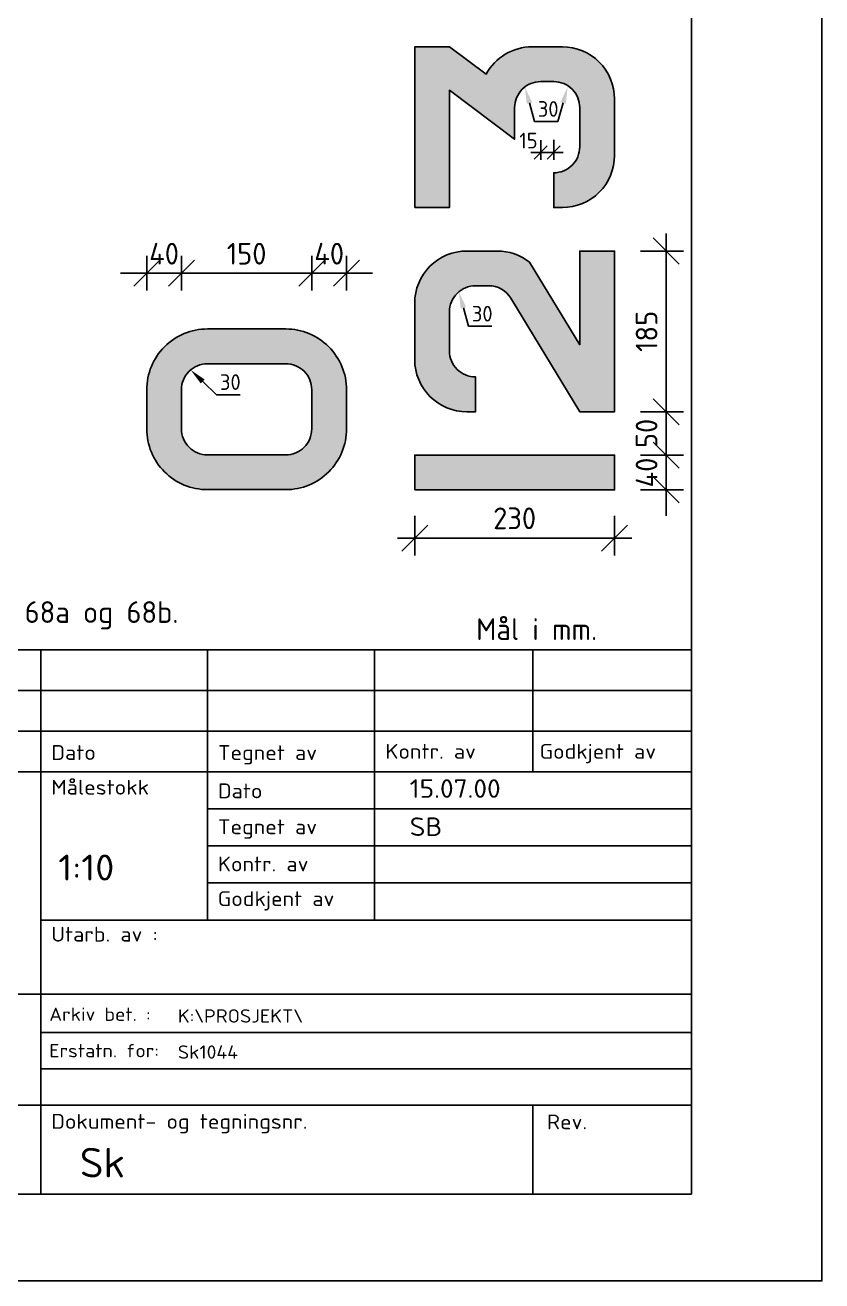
# Model space of a CAD drawing. Extents: x -4983 to -2883, y -12205 to -9235.
# Drawn here: x -3800 to -2883, y -12205 to -10760 of the extents above; entities that cross this region are included whole.
import ezdxf

# ---------------------------------------------------------------- set-up
doc = ezdxf.new("R2010")
doc.units = 0
doc.header["$LTSCALE"] = 100
doc.header["$MEASUREMENT"] = 0
doc.layers.get('0').update_dxf_attribs({"linetype": 'CONTINUOUS'})
doc.layers.get('DEFPOINTS').update_dxf_attribs({"linetype": 'CONTINUOUS'})
for name, color, linetype in [('ATTRIB', 7, 'CONTINUOUS'), ('L25', 2, 'CONTINUOUS'), ('MAAL', 2, 'CONTINUOUS'), ('RAMME', 7, 'CONTINUOUS'), ('RAMME-TEKST', 7, 'CONTINUOUS'), ('SKILT', 7, 'CONTINUOUS')]:
    doc.layers.add(name, color=color, linetype=linetype)
doc.styles.add('ISO', font='iso.shx')
doc.styles.add('ISO18', font='ISO3098', dxfattribs={"oblique": 0.9})
doc.styles.add('ISO25', font='ISO3098', dxfattribs={"oblique": 0.9})
doc.styles.add('ISO3098', font='iso3098.shx')
doc.styles.add('ISO35', font='ISO3098', dxfattribs={"oblique": 0.9})
doc.styles.add('ISO50', font='ISO3098', dxfattribs={"oblique": 0.9})
doc.dimstyles.new('POINT_1-10MM', dxfattribs={"dimscale": 10, "dimtxt": 2.5, "dimasz": 3, "dimexe": 2, "dimexo": 3, "dimgap": 1, "dimtad": 1, "dimdec": 0, "dimzin": 0, "dimtxsty": 'ISO3098', "dimblk1": 'OBLIQUE', "dimblk2": 'OBLIQUE', "dimsah": 1, "dimcen": 4, "dimdle": 2, "dimclrd": 256, "dimclre": 256, "dimclrt": 256, "dimazin": 3, "dimtfac": 1, "dimtdec": 0, "dimtix": 1, "dimtmove": 0, "dimatfit": 3, "dimtolj": 1, "dimtzin": 0})

# ---------------------------------------------------------------- blocks, each defined once
blk = doc.blocks.new('_OBLIQUE')
at = {"color": 0}
blk.add_line((-0.5, -0.5), (0.5, 0.5), dxfattribs=at)
blk = doc.blocks.new('*D7')
at = {"layer": 'DEFPOINTS', "color": 0}
for p in [(-3620, -11045.3), (-3660, -11095.1), (-3620, -11095.1)]:
    blk.add_point(p, dxfattribs=at)
at = {"layer": 'MAAL'}
for p, q in [((-3660, -11065.1), (-3660, -11025.3)), ((-3620, -11065.1), (-3620, -11025.3)), ((-3660, -11045.3), (-3690, -11045.3)), ((-3660, -11045.3), (-3620, -11045.3)), ((-3620, -11045.3), (-3590, -11045.3))]:
    blk.add_line(p, q, dxfattribs=at)
at = {"layer": 'MAAL', "xscale": 30, "yscale": 30, "zscale": 30}
blk.add_blockref('_OBLIQUE', (-3660, -11045.3), dxfattribs=at)
at = {"layer": 'MAAL', "xscale": 30, "yscale": 30, "zscale": 30, "rotation": 180}
blk.add_blockref('_OBLIQUE', (-3620, -11045.3), dxfattribs=at)
at = {"layer": 'MAAL', "insert": (-3640, -11022.8), "char_height": 25, "attachment_point": 5, "style": 'ISO3098'}
blk.add_mtext('\\A1;40', dxfattribs=at)
blk = doc.blocks.new('*D3')
at = {"layer": 'DEFPOINTS', "color": 0}
for p in [(-3351.5, -11294.7), (-3121.5, -11294.7), (-3121.5, -11350.3)]:
    blk.add_point(p, dxfattribs=at)
at = {"layer": 'MAAL'}
for p, q in [((-3351.5, -11324.7), (-3351.5, -11370.3)), ((-3121.5, -11324.7), (-3121.5, -11370.3)), ((-3371.5, -11350.3), (-3101.5, -11350.3))]:
    blk.add_line(p, q, dxfattribs=at)
at = {"layer": 'MAAL', "xscale": 30, "yscale": 30, "zscale": 30, "rotation": 180}
blk.add_blockref('_OBLIQUE', (-3351.5, -11350.3), dxfattribs=at)
at = {"layer": 'MAAL', "xscale": 30, "yscale": 30, "zscale": 30}
blk.add_blockref('_OBLIQUE', (-3121.5, -11350.3), dxfattribs=at)
at = {"layer": 'MAAL', "insert": (-3236.5, -11327.4), "char_height": 25, "attachment_point": 5, "style": 'ISO3098'}
blk.add_mtext('\\A1;230', dxfattribs=at)
blk = doc.blocks.new('*D9')
at = {"layer": 'DEFPOINTS', "color": 0}
for p in [(-3430, -11045.3), (-3470, -11095.1), (-3430, -11095.1)]:
    blk.add_point(p, dxfattribs=at)
at = {"layer": 'MAAL'}
for p, q in [((-3470, -11065.1), (-3470, -11025.3)), ((-3430, -11065.1), (-3430, -11025.3)), ((-3470, -11045.3), (-3500, -11045.3)), ((-3470, -11045.3), (-3430, -11045.3)), ((-3430, -11045.3), (-3400, -11045.3))]:
    blk.add_line(p, q, dxfattribs=at)
at = {"layer": 'MAAL', "xscale": 30, "yscale": 30, "zscale": 30}
blk.add_blockref('_OBLIQUE', (-3470, -11045.3), dxfattribs=at)
at = {"layer": 'MAAL', "xscale": 30, "yscale": 30, "zscale": 30, "rotation": 180}
blk.add_blockref('_OBLIQUE', (-3430, -11045.3), dxfattribs=at)
at = {"layer": 'MAAL', "insert": (-3450, -11022.8), "char_height": 25, "attachment_point": 5, "style": 'ISO3098'}
blk.add_mtext('\\A1;40', dxfattribs=at)
blk = doc.blocks.new('*D8')
at = {"layer": 'DEFPOINTS', "color": 0}
for p in [(-3470, -11045.3), (-3620, -11095.1), (-3470, -11095.1)]:
    blk.add_point(p, dxfattribs=at)
at = {"layer": 'MAAL'}
for p, q in [((-3620, -11065.1), (-3620, -11025.3)), ((-3470, -11065.1), (-3470, -11025.3)), ((-3640, -11045.3), (-3450, -11045.3))]:
    blk.add_line(p, q, dxfattribs=at)
at = {"layer": 'MAAL', "xscale": 30, "yscale": 30, "zscale": 30, "rotation": 180}
blk.add_blockref('_OBLIQUE', (-3620, -11045.3), dxfattribs=at)
at = {"layer": 'MAAL', "xscale": 30, "yscale": 30, "zscale": 30}
blk.add_blockref('_OBLIQUE', (-3470, -11045.3), dxfattribs=at)
at = {"layer": 'MAAL', "insert": (-3545, -11022.8), "char_height": 25, "attachment_point": 5, "style": 'ISO3098'}
blk.add_mtext('\\A1;150', dxfattribs=at)
blk = doc.blocks.new('*D6')
at = {"layer": 'DEFPOINTS', "color": 0}
for p in [(-3121.5, -11019.7), (-3062.1, -11019.7), (-3121.5, -11204.7)]:
    blk.add_point(p, dxfattribs=at)
at = {"layer": 'MAAL'}
for p, q in [((-3062.1, -11224.7), (-3062.1, -10999.7)), ((-3091.5, -11019.7), (-3042.1, -11019.7)), ((-3091.5, -11204.7), (-3042.1, -11204.7))]:
    blk.add_line(p, q, dxfattribs=at)
at = {"layer": 'MAAL', "xscale": 30, "yscale": 30, "zscale": 30}
for p, rotation in [((-3062.1, -11019.7), 90), ((-3062.1, -11204.7), 270)]:
    blk.add_blockref('_OBLIQUE', p, dxfattribs=dict(at, rotation=rotation))
at = {"layer": 'MAAL', "insert": (-3084.6, -11112.2), "char_height": 25, "attachment_point": 5, "rotation": 90, "style": 'ISO3098'}
blk.add_mtext('\\A1;185', dxfattribs=at)
blk = doc.blocks.new('*D5')
at = {"layer": 'DEFPOINTS', "color": 0}
for p in [(-3121.5, -11204.7), (-3062.1, -11204.7), (-3121.5, -11254.7)]:
    blk.add_point(p, dxfattribs=at)
at = {"layer": 'MAAL'}
for p, q in [((-3062.1, -11274.7), (-3062.1, -11184.7)), ((-3091.5, -11204.7), (-3042.1, -11204.7)), ((-3091.5, -11254.7), (-3042.1, -11254.7))]:
    blk.add_line(p, q, dxfattribs=at)
at = {"layer": 'MAAL', "xscale": 30, "yscale": 30, "zscale": 30}
for p, rotation in [((-3062.1, -11204.7), 90), ((-3062.1, -11254.7), 270)]:
    blk.add_blockref('_OBLIQUE', p, dxfattribs=dict(at, rotation=rotation))
at = {"layer": 'MAAL', "insert": (-3084.6, -11229.7), "char_height": 25, "attachment_point": 5, "rotation": 90, "style": 'ISO3098'}
blk.add_mtext('\\A1;50', dxfattribs=at)
blk = doc.blocks.new('*D4')
at = {"layer": 'DEFPOINTS', "color": 0}
for p in [(-3121.5, -11254.7), (-3062.1, -11254.7), (-3121.5, -11294.7)]:
    blk.add_point(p, dxfattribs=at)
at = {"layer": 'MAAL'}
for p, q in [((-3062.1, -11254.7), (-3062.1, -11224.7)), ((-3091.5, -11254.7), (-3042.1, -11254.7)), ((-3062.1, -11294.7), (-3062.1, -11254.7)), ((-3091.5, -11294.7), (-3042.1, -11294.7)), ((-3062.1, -11294.7), (-3062.1, -11324.7))]:
    blk.add_line(p, q, dxfattribs=at)
at = {"layer": 'MAAL', "xscale": 30, "yscale": 30, "zscale": 30}
for p, rotation in [((-3062.1, -11254.7), 270), ((-3062.1, -11294.7), 90)]:
    blk.add_blockref('_OBLIQUE', p, dxfattribs=dict(at, rotation=rotation))
at = {"layer": 'MAAL', "insert": (-3084.6, -11274.7), "char_height": 25, "attachment_point": 5, "rotation": 90, "style": 'ISO3098'}
blk.add_mtext('\\A1;40', dxfattribs=at)
blk = doc.blocks.new('A$C5A634891')
at = {"color": 2, "linetype": 'CONTINUOUS'}
for p, q in [((0, 62.43, 3000), (150.35, 62.43, 3000)), ((84.09, 48.42, 3000), (84.09, 62.43, 3000)), ((101.08, 31.43, 3000), (101.08, 62.43, 3000)), ((118.07, 31.43, 3000), (118.07, 62.43, 3000)), ((134.21, 48.42, 3000), (134.21, 62.43, 3000)), ((0, 57.76, 3000), (150.35, 57.76, 3000)), ((0, 53.09, 3000), (150.35, 53.09, 3000)), ((101.08, 44.17, 3000), (150.35, 44.17, 3000)), ((101.08, 39.92, 3000), (150.35, 39.92, 3000)), ((101.08, 35.68, 3000), (150.35, 35.68, 3000)), ((84.09, 31.43, 3000), (150.35, 31.43, 3000)), ((84.09, 22.93, 3000), (150.35, 22.93, 3000)), ((134.21, 0, 3000), (134.21, 10.19, 3000))]:
    blk.add_line(p, q, dxfattribs=at)
at = {"color": 5, "linetype": 'CONTINUOUS'}
for p, q in [((150.35, 62.43, 3000), (150.35, 0, 3000)), ((0, 48.42, 3000), (150.35, 48.42, 3000)), ((84.09, 0, 3000), (84.09, 48.42, 3000)), ((0, 0, 3000), (150.35, 0, 3000))]:
    blk.add_line(p, q, dxfattribs=at)
at = {"color": 7, "linetype": 'CONTINUOUS'}
for p, q in [((0, 22.93, 3000), (84.09, 22.93, 3000)), ((0, 10.19, 3000), (150.35, 10.19, 3000))]:
    blk.add_line(p, q, dxfattribs=at)
at = {"layer": 'L25', "extrusion": (-0.000292398, 8.29024e-16, 1)}
for p, q in [((84.09, 18.54, 3000), (150.35, 18.54, 3000.02)), ((84.09, 14.37, 3000), (150.35, 14.37, 3000.02))]:
    blk.add_line(p, q, dxfattribs=at)
at = {"color": 2, "style": 'ISO25'}
for s, height, p in [('Dato', 1.699, (85.17, 49.79, 3000)), ('Tegnet av', 1.699, (102.14, 49.78, 3000)), ('Kontr. av', 1.699, (119.18, 49.92, 3000)), ('Godkjent av', 1.6988, (134.88, 49.92, 3000)), ('Målestokk', 1.699, (85.16, 45.81, 3000)), ('Dato', 1.699, (102.13, 45.39, 3000)), ('Tegnet av', 1.699, (102.14, 41.27, 3000)), ('Kontr. av', 1.699, (102.13, 37.01, 3000)), ('Godkjent av', 1.6988, (102.12, 33.03, 3000)), ('Utarb. av :', 1.6988, (85.17, 28.95, 3000)), ('Dokument- og tegningsnr.', 1.6988, (85.16, 7.48, 3000)), ('Rev.', 1.699, (135.63, 7.43, 3000))]:
    blk.add_text(s, height=height, rotation=360, dxfattribs=at).set_placement(p)
at = {"color": 2, "linetype": 'CONTINUOUS'}
blk.add_attdef('TITTEL_5', (0.94, 21.1, 3000), '', height=1.02, rotation=360, dxfattribs=at)
at = {"layer": 'ATTRIB', "color": 4, "extrusion": (-0.000292398, 8.29024e-16, 1), "style": 'ISO18'}
for s, p in [('Arkiv bet. :', (85.84, 19.86, 2999.98)), ('Erstatn. for:', (85.84, 15.68, 2999.96))]:
    blk.add_text(s, height=1.5289, rotation=360, dxfattribs=at).set_placement(p)
at = {"layer": 'ATTRIB', "style": 'ISO25', "oblique": 0.9}
for tag, p in [('REV_2', (1.45, 58.52, 3000)), ('REV_2', (15.99, 58.52, 3000)), ('DATO_REV_2', (85.05, 58.52, 3000)), ('TEGN_REV_2', (101.47, 58.52, 3000)), ('KONT_REV_2', (118.72, 58.94, 3000)), ('GODK_REV_2', (134.92, 58.94, 3000)), ('DATO_REV_1', (85.05, 54.37, 3000)), ('TEGN_REV_1', (101.47, 54.37, 3000)), ('KONT_REV_1', (118.72, 54.37, 3000)), ('GODK_REV_1', (134.92, 54.37, 3000)), ('REV_1', (1.45, 53.95, 3000)), ('REV_1', (15.99, 53.95, 3000))]:
    blk.add_attdef(tag, p, '', height=2.12, rotation=360, dxfattribs=at)
at = {"layer": 'ATTRIB', "color": 2, "style": 'ISO25'}
for tag, p in [('DATO', (121.66, 45.44, 3000)), ('TEGNET_AV', (121.66, 41.06, 3000)), ('KONTROLLERT_AV', (121.66, 36.93, 3000)), ('GODKJENT_AV', (121.66, 32.79, 3000))]:
    blk.add_attdef(tag, p, '', height=2.12, rotation=360, dxfattribs=at)
at = {"layer": 'ATTRIB', "style": 'ISO35'}
for tag, p, height in [('TITTEL_1', (2.9, 42.08, 3000), 3.4), ('TITTEL_2', (2.9, 36.93, 3000), 3.4), ('MÅLEST.', (85.89, 35.95, 3000), 2.97), ('TITTEL_3', (2.9, 30.44, 3000), 2.97), ('TITTEL_4', (2.9, 25.29, 3000), 2.97), ('TITTEL_6', (2.9, 15.45, 3000), 2.97), ('TITTEL_7', (2.9, 11.46, 3000), 2.38)]:
    blk.add_attdef(tag, p, '', height=height, rotation=360, dxfattribs=at)
at = {"layer": 'ATTRIB', "color": 4, "style": 'ISO50'}
for tag, p in [('ARKIV_BETEGNELSE', (98.06, 19.66, 3000)), ('ERSTATNING_FOR', (98.06, 15.52, 3000))]:
    blk.add_attdef(tag, p, '', height=1.53, rotation=360, dxfattribs=at)
at = {"layer": 'ATTRIB', "color": 5, "style": 'ISO'}
for tag, p in [('DOK._OG_TEGN.NR.', (88.08, 1.9, 3000)), ('REV_NR.', (135.43, 1.9, 3000))]:
    blk.add_attdef(tag, p, '', height=3.4, rotation=360, dxfattribs=at)

msp = doc.modelspace()

# ---------------------------------------------------------------- hatches: boundary and pattern name
at = {"layer": 'SKILT'}
h = msp.add_hatch(color=256, dxfattribs=at)
edge = h.paths.add_edge_path()
edge.add_line((-3351.5, -10969.7), (-3311.5, -10969.7))
edge.add_line((-3311.5, -10969.7), (-3311.5, -10834.7))
edge.add_line((-3311.5, -10834.7), (-3236.5, -10891.1))
edge.add_line((-3236.5, -10891.1), (-3236.5, -10854.7))
edge.add_arc((-3206.5, -10854.7), 30, 90, 180, ccw=False)
edge.add_line((-3206.5, -10824.7), (-3191.5, -10824.7))
edge.add_arc((-3191.5, -10854.7), 30, 0, 90, ccw=False)
edge.add_line((-3161.5, -10854.7), (-3161.5, -10899.7))
edge.add_arc((-3191.5, -10899.7), 30, -90, 0, ccw=False)
edge.add_line((-3191.5, -10929.7), (-3191.5, -10969.7))
edge.add_line((-3191.5, -10969.7), (-3181.5, -10969.7))
edge.add_arc((-3181.5, -10909.7), 60, 270, 360)
edge.add_line((-3121.5, -10909.7), (-3121.5, -10844.7))
edge.add_arc((-3181.5, -10844.7), 60, 360, 450)
edge.add_line((-3181.5, -10784.7), (-3216.5, -10784.7))
edge.add_arc((-3216.5, -10844.7), 60, 90, 151.8044)
edge.add_line((-3269.3, -10816.3), (-3311.5, -10784.7))
edge.add_line((-3311.5, -10784.7), (-3351.5, -10784.7))
edge.add_line((-3351.5, -10784.7), (-3351.5, -10969.7))
h = msp.add_hatch(color=256, dxfattribs=at)
edge = h.paths.add_edge_path()
edge.add_line((-3311.5, -11134.7), (-3311.5, -11089.7))
edge.add_arc((-3281.5, -11089.7), 30, 90, 180, ccw=False)
edge.add_line((-3281.5, -11059.7), (-3266.5, -11059.7))
edge.add_arc((-3266.5, -11089.7), 30, 31.2901, 90, ccw=False)
edge.add_line((-3240.8, -11074.1), (-3161.5, -11204.7))
edge.add_line((-3161.5, -11204.7), (-3121.5, -11204.7))
edge.add_line((-3121.5, -11204.7), (-3121.5, -11019.7))
edge.add_line((-3121.5, -11019.7), (-3161.5, -11019.7))
edge.add_line((-3161.5, -11019.7), (-3161.5, -11127.7))
edge.add_line((-3161.5, -11127.7), (-3219.2, -11032.7))
edge.add_arc((-3256.5, -11079.7), 60, 51.6245, 90)
edge.add_line((-3256.5, -11019.7), (-3291.5, -11019.7))
edge.add_arc((-3291.5, -11079.7), 60, 90, 180)
edge.add_line((-3351.5, -11079.7), (-3351.5, -11144.7))
edge.add_arc((-3291.5, -11144.7), 60, 180, 270)
edge.add_line((-3291.5, -11204.7), (-3281.5, -11204.7))
edge.add_line((-3281.5, -11204.7), (-3281.5, -11164.7))
edge.add_arc((-3281.5, -11134.7), 30, 180, 270, ccw=False)
h = msp.add_hatch(color=256, dxfattribs=at)
edge = h.paths.add_edge_path(flags=16)
edge.add_arc((-3500, -11224.4), 30, -90, 0, ccw=False)
edge.add_line((-3500, -11254.4), (-3590, -11254.4))
edge.add_arc((-3590, -11224.4), 30, 180, 270, ccw=False)
edge.add_line((-3620, -11224.4), (-3620, -11179.4))
edge.add_arc((-3590, -11179.4), 30, 90, 180, ccw=False)
edge.add_line((-3590, -11149.4), (-3500, -11149.4))
edge.add_arc((-3500, -11179.4), 30, 0, 90, ccw=False)
edge.add_line((-3470, -11179.4), (-3470, -11224.4))
edge = h.paths.add_edge_path()
edge.add_line((-3660, -11179.4), (-3660, -11224.4))
edge.add_arc((-3590, -11224.4), 70, 180, 270)
edge.add_line((-3590, -11294.4), (-3500, -11294.4))
edge.add_arc((-3500, -11224.4), 70, 270, 360)
edge.add_line((-3430, -11224.4), (-3430, -11179.4))
edge.add_arc((-3500, -11179.4), 70, 0, 90)
edge.add_line((-3500, -11109.4), (-3590, -11109.4))
edge.add_arc((-3590, -11179.4), 70, 90, 180)
msp.add_hatch(color=256, dxfattribs=at).paths.add_polyline_path([(-3351.5, -11294.7), (-3351.5, -11254.7), (-3121.5, -11254.7), (-3121.5, -11294.7)])

# ---------------------------------------------------------------- linework, layer by layer
at = {"layer": 'MAAL', "color": 4}
for p, q in [((-3213.5, -10870.7), (-3186.7, -10870.7)), ((-3206.5, -10914.7), (-3206.5, -10892.1)), ((-3191.5, -10914.7), (-3191.5, -10891.6)), ((-3218, -10906.3), (-3180.7, -10906.3)), ((-3289.5, -11106.4), (-3262.6, -11106.4)), ((-3579.5, -11185.1), (-3552.6, -11185.1))]:
    msp.add_line(p, q, dxfattribs=at)
for points in [[(-3219.5, -10849.3), (-3213.5, -10870.7)], [(-3180.7, -10849.3), (-3186.7, -10870.7)], [(-3295.5, -11085), (-3289.5, -11106.4)], [(-3595.6, -11169.8), (-3579.5, -11185.1)]]:
    msp.add_lwpolyline(points, dxfattribs=at)
for points in [[(-3222.6, -10850.2), (-3224.7, -10830.8), (-3216.5, -10848.4)], [(-3177.6, -10850.2), (-3175.5, -10830.8), (-3183.8, -10848.4)], [(-3298.6, -11085.9), (-3300.7, -11066.6), (-3292.4, -11084.2)], [(-3597.8, -11172.1), (-3609.5, -11156.6), (-3593.4, -11167.5)]]:
    msp.add_solid(points, dxfattribs=at)
at = {"layer": 'RAMME', "color": 5}
for p, q in [((-3032.8, -12105.2), (-3032.8, -9335.2)), ((-4732.8, -12105.2), (-3032.8, -12105.2))]:
    msp.add_line(p, q, dxfattribs=at)
at = {"layer": 'RAMME', "color": 4}
msp.add_lwpolyline([(-4982.8, -12205.2), (-2882.8, -12205.2), (-2882.8, -9235.2), (-4982.8, -9235.2)], close=True, dxfattribs=at)
at = {"layer": 'SKILT'}
for points in [[(-3351.5, -10969.7), (-3311.5, -10969.7), (-3311.5, -10834.7), (-3236.5, -10891.1), (-3236.5, -10854.7, -0.414214), (-3206.5, -10824.7), (-3191.5, -10824.7, -0.414214), (-3161.5, -10854.7), (-3161.5, -10899.7, -0.414214), (-3191.5, -10929.7), (-3191.5, -10969.7), (-3181.5, -10969.7, 0.414214), (-3121.5, -10909.7), (-3121.5, -10844.7, 0.414214), (-3181.5, -10784.7), (-3216.5, -10784.7, 0.276406), (-3269.3, -10816.3), (-3311.5, -10784.7), (-3351.5, -10784.7)], [(-3311.5, -11134.7), (-3311.5, -11089.7, -0.414214), (-3281.5, -11059.7), (-3266.5, -11059.7, -0.261925), (-3240.8, -11074.1), (-3161.5, -11204.7), (-3121.5, -11204.7), (-3121.5, -11019.7), (-3161.5, -11019.7), (-3161.5, -11127.7), (-3219.2, -11032.7, 0.169027), (-3256.5, -11019.7), (-3291.5, -11019.7, 0.414214), (-3351.5, -11079.7), (-3351.5, -11144.7, 0.414214), (-3291.5, -11204.7), (-3281.5, -11204.7), (-3281.5, -11164.7, -0.414214)], [(-3660, -11179.4), (-3660, -11224.4, 0.414214), (-3590, -11294.4), (-3500, -11294.4, 0.414214), (-3430, -11224.4), (-3430, -11179.4, 0.414214), (-3500, -11109.4), (-3590, -11109.4, 0.414214)], [(-3470, -11224.4, -0.414214), (-3500, -11254.4), (-3590, -11254.4, -0.414214), (-3620, -11224.4), (-3620, -11179.4, -0.414214), (-3590, -11149.4), (-3500, -11149.4, -0.414214), (-3470, -11179.4)]]:
    msp.add_lwpolyline(points, format="xyb", close=True, dxfattribs=at)
msp.add_lwpolyline([(-3351.5, -11294.7), (-3351.5, -11254.7), (-3121.5, -11254.7), (-3121.5, -11294.7)], close=True, dxfattribs=at)

# ---------------------------------------------------------------- block references
at = {"layer": 'MAAL', "color": 4, "xscale": 15, "yscale": 15, "zscale": 15}
msp.add_blockref('_OBLIQUE', (-3206.5, -10906.3), dxfattribs=at)
at = {"layer": 'MAAL', "color": 4, "xscale": 15, "yscale": 15, "zscale": 15, "rotation": 180}
msp.add_blockref('_OBLIQUE', (-3191.5, -10906.3), dxfattribs=at)
at = {"layer": 'SKILT'}
ref = msp.add_blockref('A$C5A634891', (-4732.8, -12105.2), dxfattribs=dict(at, xscale=11.306, yscale=10.036, zscale=11.306))
ref.add_attrib('DATO', '15.07.00', (-3357.3, -11649.1, 33918), dxfattribs={"layer": 'ATTRIB', "color": 2, "height": 21.31, "rotation": 360, "style": 'ISO25', "width": 1.126544})
ref.add_attrib('TEGNET_AV', 'SB', (-3357.3, -11693, 33918), dxfattribs={"layer": 'ATTRIB', "color": 2, "height": 21.31, "rotation": 360, "style": 'ISO25', "width": 1.126544})
ref.add_attrib('DOK._OG_TEGN.NR.', 'Sk', (-3737, -12086.1, 33918), dxfattribs={"layer": 'ATTRIB', "color": 5, "height": 34.1, "rotation": 360, "style": 'ISO', "width": 1.126544})
ref.add_attrib('ARKIV_BETEGNELSE', 'K:\\PROSJEKT\\', (-3624.2, -11907.9, 33918), dxfattribs={"layer": 'ATTRIB', "color": 4, "height": 15.344, "rotation": 360, "style": 'ISO50', "width": 1.126544})
ref.add_attrib('ERSTATNING_FOR', 'Sk1044', (-3624.2, -11949.4, 33918), dxfattribs={"layer": 'ATTRIB', "color": 4, "height": 15.34, "rotation": 360, "style": 'ISO50', "width": 1.126544})
ref.add_attrib('MÅLEST.', '1:10', (-3761.8, -11744.3, 33918), dxfattribs={"layer": 'ATTRIB', "height": 29.84, "rotation": 360, "style": 'ISO35', "width": 1.126544})

# ---------------------------------------------------------------- texts
at = {"layer": 'MAAL', "color": 4, "style": 'ISO3098'}
for p in [(-3209.8, -10865.2), (-3285.7, -11100.9), (-3575.7, -11179.6)]:
    msp.add_text('30', height=18, dxfattribs=at).set_placement(p)
at = {"layer": 'MAAL', "color": 4, "insert": (-3220.6, -10892.6), "char_height": 18, "attachment_point": 5, "style": 'ISO3098'}
msp.add_mtext('\\A1;15', dxfattribs=at)
at = {"layer": 'RAMME-TEKST', "color": 2, "style": 'ISO25'}
for s, p in [(': 1-3m høy stolpe, etter bestemmelser for signal 68a og 68b.', (-4552.6, -11447.8)), ('Mål i mm.', (-3280.8, -11467.5))]:
    msp.add_text(s, height=25, dxfattribs=at).set_placement(p)

# ---------------------------------------------------------------- dimensions: what is measured, and where the dimension line sits
at = {"layer": 'MAAL'}
for base, p1, p2, angle, picture, middle in [((-3062.1, -11019.7), (-3121.5, -11204.7), (-3121.5, -11019.7), 90, '*D6', (-3084.6, -11112.2)), ((-3620, -11045.3), (-3660, -11095.1), (-3620, -11095.1), 180, '*D7', (-3640, -11022.8)), ((-3470, -11045.3), (-3620, -11095.1), (-3470, -11095.1), 180, '*D8', (-3545, -11022.8)), ((-3430, -11045.3), (-3470, -11095.1), (-3430, -11095.1), 180, '*D9', (-3450, -11022.8)), ((-3062.1, -11204.7), (-3121.5, -11254.7), (-3121.5, -11204.7), 90, '*D5', (-3084.6, -11229.7)), ((-3062.1, -11254.7), (-3121.5, -11294.7), (-3121.5, -11254.7), 90, '*D4', (-3084.6, -11274.7)), ((-3121.5, -11350.3), (-3351.5, -11294.7), (-3121.5, -11294.7), 180, '*D3', (-3236.5, -11327.4))]:
    dim = msp.add_linear_dim(base=base, p1=p1, p2=p2, angle=angle, dimstyle='POINT_1-10MM', dxfattribs=at)
    dim.commit()
    dim.dimension.update_dxf_attribs({"geometry": picture, "text_midpoint": middle})

doc.saveas('drawing.dxf')
